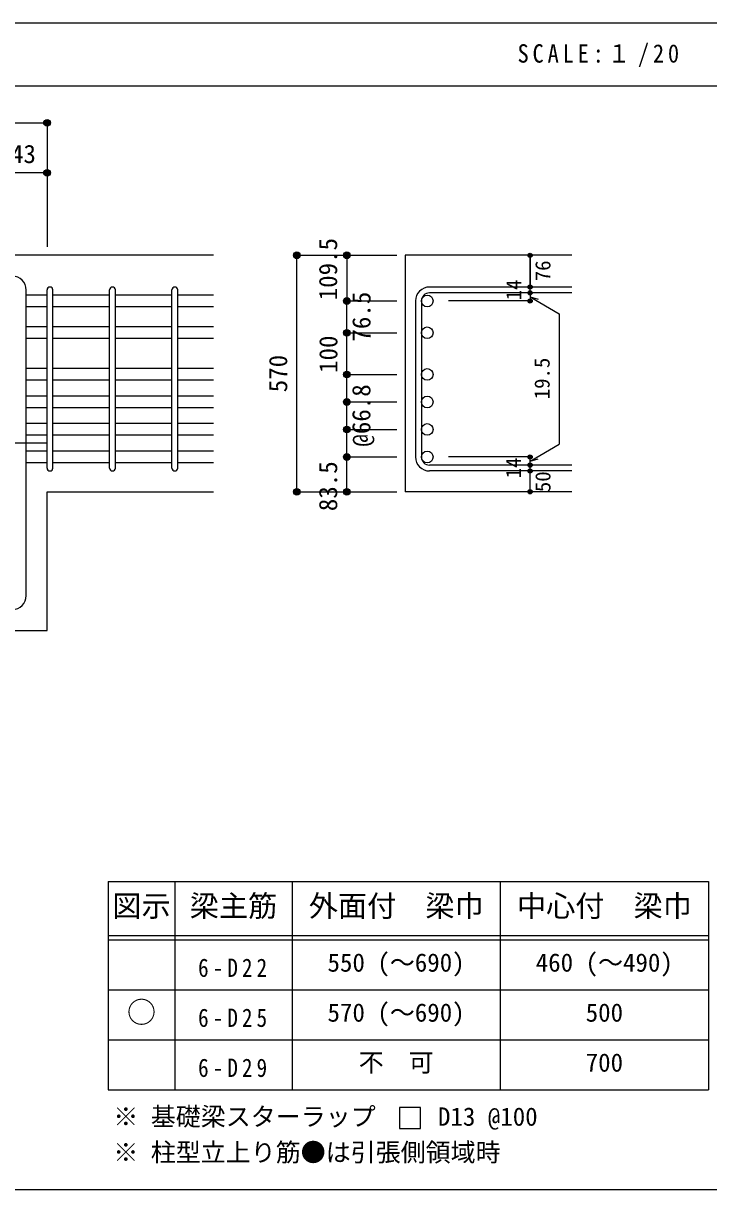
# Model space of a CAD drawing. Units: millimetres at full size, sheet at 1:20. Extents: x -3982 to 3969, y -2797 to 2801.
# Drawn here: x 761 to 2407, y -2797 to 2 of the extents above; entities that cross this region are included whole.
import ezdxf
from ezdxf.enums import TextEntityAlignment as Align

# ---------------------------------------------------------------- set-up
doc = ezdxf.new("R2010")
doc.units = ezdxf.units.MM
doc.header["$LTSCALE"] = 20
doc.header["$PDMODE"] = 32
doc.header["$PDSIZE"] = 10
doc.linetypes.add('CHAIN1', pattern=[8, 5, -1, 1, -1])
for name, color, linetype in [('6-1_躯体線', 2, 'Continuous'), ('6-4_フープ', 7, 'Continuous'), ('6-5_梁主筋', 7, 'Continuous'), ('6-6_S.T.P.', 7, 'Continuous'), ('6-7_文字', 7, 'Continuous'), ('6-D_寸法', 4, 'Continuous'), ('6-E_枠', 7, 'Continuous'), ('F-0_枠', 6, 'Continuous')]:
    doc.layers.add(name, color=color, linetype=linetype)
doc.styles.add('ＭＳ ゴシック', font='')
doc.styles.get('ＭＳ ゴシック').set_extended_font_data('MS Gothic')

msp = doc.modelspace()

# ---------------------------------------------------------------- linework, layer by layer
at = {"layer": '6-1_躯体線'}
for p, q in [((1218.29, -554.67), (-81.71, -554.67)), ((2078.29, -554.67), (1678.29, -554.67)), ((1678.29, -554.67), (1678.29, -1122.17)), ((818.29, -1122.17), (1218.29, -1122.17)), ((818.29, -1454.67), (818.29, -1122.17)), ((2078.29, -1122.17), (1678.29, -1122.17))]:
    msp.add_line(p, q, dxfattribs=at)
msp.add_lwpolyline([(616.79, -1854.67), (616.79, -1454.67), (818.29, -1454.67)], dxfattribs=at)
at = {"layer": '6-4_フープ'}
msp.add_line((768.29, -1371.17), (768.29, -638.17), dxfattribs=at)
for centre, start, end in [((734.79, -638.17), 0, 90), ((734.79, -1371.17), 270, 0)]:
    msp.add_arc(centre, 33.5, start, end, dxfattribs=at)
at = {"layer": '6-5_梁主筋'}
for p, q in [((818.29, -650.28), (768.29, -650.28)), ((968.29, -650.28), (832.29, -650.28)), ((1118.29, -650.28), (982.29, -650.28)), ((1218.29, -650.28), (1132.29, -650.28)), ((818.29, -678.28), (768.29, -678.28)), ((968.29, -678.28), (832.29, -678.28)), ((1118.29, -678.28), (982.29, -678.28)), ((1218.29, -678.28), (1132.29, -678.28)), ((818.29, -726.67), (768.29, -726.67)), ((968.29, -726.67), (832.29, -726.67)), ((1118.29, -726.67), (982.29, -726.67)), ((1218.29, -726.67), (1132.29, -726.67)), ((818.29, -754.67), (768.29, -754.67)), ((968.29, -754.67), (832.29, -754.67)), ((1118.29, -754.67), (982.29, -754.67)), ((1218.29, -754.67), (1132.29, -754.67)), ((818.29, -826.67), (768.29, -826.67)), ((968.29, -826.67), (832.29, -826.67)), ((1118.29, -826.67), (982.29, -826.67)), ((1218.29, -826.67), (1132.29, -826.67)), ((818.29, -854.67), (768.29, -854.67)), ((968.29, -854.67), (832.29, -854.67)), ((1118.29, -854.67), (982.29, -854.67)), ((1218.29, -854.67), (1132.29, -854.67)), ((818.29, -892.67), (768.29, -892.67)), ((968.29, -892.67), (832.29, -892.67)), ((1118.29, -892.67), (982.29, -892.67)), ((1218.29, -892.67), (1132.29, -892.67)), ((818.29, -920.67), (768.29, -920.67)), ((968.29, -920.67), (832.29, -920.67)), ((1118.29, -920.67), (982.29, -920.67)), ((1218.29, -920.67), (1132.29, -920.67)), ((818.29, -958.67), (768.29, -958.67)), ((968.29, -958.67), (832.29, -958.67)), ((1118.29, -958.67), (982.29, -958.67)), ((1218.29, -958.67), (1132.29, -958.67)), ((818.29, -986.67), (768.29, -986.67)), ((968.29, -986.67), (832.29, -986.67)), ((1118.29, -986.67), (982.29, -986.67)), ((1218.29, -986.67), (1132.29, -986.67)), ((818.29, -1024.67), (768.29, -1024.67)), ((968.29, -1024.67), (832.29, -1024.67)), ((1118.29, -1024.67), (982.29, -1024.67)), ((1218.29, -1024.67), (1132.29, -1024.67)), ((818.29, -1052.67), (768.29, -1052.67)), ((968.29, -1052.67), (832.29, -1052.67)), ((1118.29, -1052.67), (982.29, -1052.67)), ((1218.29, -1052.67), (1132.29, -1052.67))]:
    msp.add_line(p, q, dxfattribs=at)
at = {"layer": '6-5_梁主筋', "color": 3}
for centre in [(1731.29, -664.28), (1731.29, -740.67), (1731.29, -840.67), (1731.29, -906.67), (1731.29, -972.67), (1731.29, -1038.67)]:
    msp.add_circle(centre, 14, dxfattribs=at)
at = {"layer": '6-6_S.T.P.'}
for p, q in [((818.29, -1065.17), (818.29, -637.78)), ((832.29, -1065.17), (832.29, -637.78)), ((968.29, -1065.17), (968.29, -637.78)), ((982.29, -1065.17), (982.29, -637.78)), ((1118.29, -1065.17), (1118.29, -637.78)), ((1132.29, -1065.17), (1132.29, -637.78)), ((2078.29, -630.78), (1736.79, -630.78)), ((1703.29, -664.28), (1703.29, -1038.67)), ((1717.29, -664.28), (1717.29, -1038.67)), ((2078.29, -644.78), (1736.79, -644.78)), ((2078.29, -1058.17), (1736.79, -1058.17)), ((2078.29, -1072.17), (1736.79, -1072.17))]:
    msp.add_line(p, q, dxfattribs=at)
for centre, radius, start, end in [((825.29, -637.78), 7, 0, 180), ((825.29, -637.78), 7, 0, 180), ((825.29, -637.78), 7, 0, 180), ((825.29, -637.78), 7, 0, 180), ((975.29, -637.78), 7, 0, 180), ((1125.29, -637.78), 7, 0, 180), ((1736.79, -664.28), 33.5, 90, 180), ((1736.79, -664.28), 19.5, 90, 180), ((1736.79, -1038.67), 33.5, 180, 270), ((1736.79, -1038.67), 19.5, 180, 270), ((825.29, -1065.17), 7, 180, 0), ((825.29, -1065.17), 7, 180, 0), ((825.29, -1065.17), 7, 180, 0), ((825.29, -1065.17), 7, 180, 0), ((975.29, -1065.17), 7, 180, 0), ((1125.29, -1065.17), 7, 180, 0)]:
    msp.add_arc(centre, radius, start, end, dxfattribs=at)
at = {"layer": '6-7_文字'}
msp.add_lwpolyline([(1664.96, -2649.91), (1714.96, -2649.91), (1714.96, -2599.91), (1664.96, -2599.91)], close=True, dxfattribs=at)
at = {"layer": '6-D_寸法'}
for p, q in [((-81.71, -236.65), (818.29, -236.65)), ((818.29, -236.65), (818.29, -356.65)), ((818.29, -356.65), (675.29, -356.65)), ((818.29, -356.65), (818.29, -534.67)), ((818.29, -356.65), (818.29, -534.67)), ((818.29, -356.65), (818.29, -534.67)), ((1418.29, -554.67), (1538.29, -554.67)), ((1418.29, -554.67), (1538.29, -554.67)), ((1418.29, -554.67), (1538.29, -554.67)), ((1418.29, -1122.17), (1418.29, -554.67)), ((1538.29, -554.67), (1658.29, -554.67)), ((1538.29, -554.67), (1658.29, -554.67)), ((1538.29, -554.67), (1538.29, -664.28)), ((1538.29, -554.67), (1658.29, -554.67)), ((1978.29, -644.78), (1978.29, -630.78)), ((1538.29, -664.28), (1658.29, -664.28)), ((1538.29, -740.67), (1538.29, -664.28)), ((1978.29, -664.28), (1782.2, -664.28)), ((1978.29, -644.78), (1978.29, -664.28)), ((1978.29, -654.53), (2048.35, -694.98)), ((1978.29, -654.53), (1997.61, -659.71)), ((2048.35, -694.98), (2048.35, -1007.97)), ((1538.29, -740.67), (1658.29, -740.67)), ((1538.29, -1038.67), (1538.29, -767.98)), ((1538.29, -840.67), (1658.29, -840.67)), ((1538.29, -840.67), (1658.29, -840.67)), ((1538.29, -906.67), (1658.29, -906.67)), ((1538.29, -906.67), (1658.29, -906.67)), ((1538.29, -972.67), (1658.29, -972.67)), ((1538.29, -972.67), (1658.29, -972.67)), ((1978.29, -1048.42), (2048.35, -1007.97)), ((1538.29, -1038.67), (1658.29, -1038.67)), ((1538.29, -1038.67), (1658.29, -1038.67)), ((1978.29, -1038.67), (1782.2, -1038.67)), ((1978.29, -1058.17), (1978.29, -1038.67)), ((1978.29, -1048.42), (1997.61, -1043.25)), ((1978.29, -1072.17), (1978.29, -1058.17)), ((1978.29, -1122.17), (1978.29, -1072.17)), ((1538.29, -1122.17), (1658.29, -1122.17))]:
    msp.add_line(p, q, dxfattribs=at)
at = {"layer": '6-D_寸法', "linetype": 'CHAIN1'}
msp.add_line((-81.71, -1004.67), (818.29, -1004.67), dxfattribs=at)
at = {"layer": '6-D_寸法'}
for points in [[(1978.29, -630.78), (1978.29, -554.67), (1978.29, -630.78)], [(1538.29, -767.98), (1538.29, -664.28), (1658.29, -664.28)], [(1418.29, -1122.17), (1538.29, -1122.17), (1538.29, -1038.67)]]:
    msp.add_lwpolyline(points, dxfattribs=at)
for centre, radius in [((818.29, -236.65), 8), ((818.29, -236.65), 7.2), ((818.29, -236.65), 6.4), ((818.29, -236.65), 5.6), ((818.29, -236.65), 4.8), ((818.29, -236.65), 4), ((818.29, -236.65), 3.2), ((818.29, -236.65), 2.4), ((818.29, -236.65), 1.6), ((818.29, -236.65), 0.8), ((818.29, -356.65), 8), ((818.29, -356.65), 7.2), ((818.29, -356.65), 6.4), ((818.29, -356.65), 5.6), ((818.29, -356.65), 4.8), ((818.29, -356.65), 4), ((818.29, -356.65), 3.2), ((818.29, -356.65), 2.4), ((818.29, -356.65), 1.6), ((818.29, -356.65), 0.8), ((1418.29, -554.67), 8), ((1418.29, -554.67), 7.2), ((1418.29, -554.67), 6.4), ((1418.29, -554.67), 5.6), ((1418.29, -554.67), 4.8), ((1418.29, -554.67), 4), ((1418.29, -554.67), 3.2), ((1418.29, -554.67), 2.4), ((1418.29, -554.67), 1.6), ((1418.29, -554.67), 0.8), ((1538.29, -554.67), 8), ((1538.29, -554.67), 7.2), ((1538.29, -554.67), 6.4), ((1538.29, -554.67), 5.6), ((1538.29, -554.67), 4.8), ((1538.29, -554.67), 4), ((1538.29, -554.67), 3.2), ((1538.29, -554.67), 2.4), ((1538.29, -554.67), 1.6), ((1538.29, -554.67), 0.8), ((1978.29, -554.67), 4), ((1978.29, -554.67), 3.6), ((1978.29, -554.67), 3.2), ((1978.29, -554.67), 2.8), ((1978.29, -554.67), 2.4), ((1978.29, -554.67), 2), ((1978.29, -554.67), 1.6), ((1978.29, -554.67), 1.2), ((1978.29, -554.67), 0.8), ((1978.29, -554.67), 0.4), ((1978.29, -630.78), 4), ((1978.29, -644.78), 4), ((1978.29, -630.78), 3.6), ((1978.29, -644.78), 3.6), ((1978.29, -630.78), 3.2), ((1978.29, -644.78), 3.2), ((1978.29, -630.78), 2.8), ((1978.29, -644.78), 2.8), ((1978.29, -630.78), 2.4), ((1978.29, -644.78), 2.4), ((1978.29, -630.78), 2), ((1978.29, -644.78), 2), ((1978.29, -630.78), 1.6), ((1978.29, -644.78), 1.6), ((1978.29, -630.78), 1.2), ((1978.29, -644.78), 1.2), ((1978.29, -630.78), 0.8), ((1978.29, -630.78), 0.4), ((1538.29, -664.28), 8), ((1538.29, -664.28), 7.2), ((1538.29, -664.28), 6.4), ((1538.29, -664.28), 5.6), ((1538.29, -664.28), 4.8), ((1538.29, -664.28), 4), ((1538.29, -664.28), 3.2), ((1538.29, -664.28), 2.4), ((1538.29, -664.28), 1.6), ((1538.29, -664.28), 0.8), ((1978.29, -664.28), 4), ((1978.29, -664.28), 3.6), ((1978.29, -664.28), 3.2), ((1978.29, -664.28), 2.8), ((1978.29, -664.28), 2.4), ((1978.29, -664.28), 2), ((1978.29, -664.28), 1.6), ((1978.29, -664.28), 1.2), ((1978.29, -644.78), 0.8), ((1978.29, -664.28), 0.8), ((1978.29, -644.78), 0.4), ((1978.29, -664.28), 0.4), ((1538.29, -740.67), 8), ((1538.29, -740.67), 7.2), ((1538.29, -740.67), 6.4), ((1538.29, -740.67), 5.6), ((1538.29, -740.67), 4.8), ((1538.29, -740.67), 4), ((1538.29, -740.67), 3.2), ((1538.29, -740.67), 2.4), ((1538.29, -740.67), 1.6), ((1538.29, -740.67), 0.8), ((1538.29, -840.67), 8), ((1538.29, -840.67), 7.2), ((1538.29, -840.67), 6.4), ((1538.29, -840.67), 5.6), ((1538.29, -840.67), 4.8), ((1538.29, -840.67), 4), ((1538.29, -840.67), 3.2), ((1538.29, -840.67), 2.4), ((1538.29, -840.67), 1.6), ((1538.29, -840.67), 0.8), ((1538.29, -906.67), 8), ((1538.29, -906.67), 7.2), ((1538.29, -906.67), 6.4), ((1538.29, -906.67), 5.6), ((1538.29, -906.67), 4.8), ((1538.29, -906.67), 4), ((1538.29, -906.67), 3.2), ((1538.29, -906.67), 2.4), ((1538.29, -906.67), 1.6), ((1538.29, -906.67), 0.8), ((1538.29, -972.67), 8), ((1538.29, -972.67), 7.2), ((1538.29, -972.67), 6.4), ((1538.29, -972.67), 5.6), ((1538.29, -972.67), 4.8), ((1538.29, -972.67), 4), ((1538.29, -972.67), 3.2), ((1538.29, -972.67), 2.4), ((1538.29, -972.67), 1.6), ((1538.29, -972.67), 0.8), ((1538.29, -1038.67), 8), ((1538.29, -1038.67), 7.2), ((1538.29, -1038.67), 6.4), ((1538.29, -1038.67), 5.6), ((1538.29, -1038.67), 4.8), ((1538.29, -1038.67), 4), ((1538.29, -1038.67), 3.2), ((1978.29, -1038.67), 4), ((1978.29, -1038.67), 3.6), ((1978.29, -1038.67), 3.2), ((1538.29, -1038.67), 2.4), ((1538.29, -1038.67), 1.6), ((1538.29, -1038.67), 0.8), ((1978.29, -1058.17), 4), ((1978.29, -1058.17), 3.6), ((1978.29, -1058.17), 3.2), ((1978.29, -1038.67), 2.8), ((1978.29, -1058.17), 2.8), ((1978.29, -1038.67), 2.4), ((1978.29, -1058.17), 2.4), ((1978.29, -1038.67), 2), ((1978.29, -1058.17), 2), ((1978.29, -1038.67), 1.6), ((1978.29, -1058.17), 1.6), ((1978.29, -1038.67), 1.2), ((1978.29, -1058.17), 1.2), ((1978.29, -1038.67), 0.8), ((1978.29, -1058.17), 0.8), ((1978.29, -1038.67), 0.4), ((1978.29, -1058.17), 0.4), ((1978.29, -1072.17), 4), ((1978.29, -1072.17), 3.6), ((1978.29, -1072.17), 3.2), ((1978.29, -1072.17), 2.8), ((1978.29, -1072.17), 2.4), ((1978.29, -1072.17), 2), ((1978.29, -1072.17), 1.6), ((1978.29, -1072.17), 1.2), ((1978.29, -1072.17), 0.8), ((1978.29, -1072.17), 0.4), ((1418.29, -1122.17), 8), ((1418.29, -1122.17), 7.2), ((1418.29, -1122.17), 6.4), ((1418.29, -1122.17), 5.6), ((1418.29, -1122.17), 4.8), ((1418.29, -1122.17), 4), ((1418.29, -1122.17), 3.2), ((1538.29, -1122.17), 8), ((1538.29, -1122.17), 7.2), ((1538.29, -1122.17), 6.4), ((1538.29, -1122.17), 5.6), ((1538.29, -1122.17), 4.8), ((1538.29, -1122.17), 4), ((1538.29, -1122.17), 3.2), ((1978.29, -1122.17), 4), ((1978.29, -1122.17), 3.6), ((1978.29, -1122.17), 3.2), ((1978.29, -1122.17), 2.8), ((1418.29, -1122.17), 2.4), ((1418.29, -1122.17), 1.6), ((1418.29, -1122.17), 0.8), ((1538.29, -1122.17), 2.4), ((1538.29, -1122.17), 1.6), ((1538.29, -1122.17), 0.8), ((1978.29, -1122.17), 2.4), ((1978.29, -1122.17), 2), ((1978.29, -1122.17), 1.6), ((1978.29, -1122.17), 1.2), ((1978.29, -1122.17), 0.8), ((1978.29, -1122.17), 0.4)]:
    msp.add_circle(centre, radius, dxfattribs=at)
at = {"layer": '6-D_寸法', "color": 7}
for p in [(818.29, -236.65), (818.29, -356.65), (1418.29, -554.67), (1418.29, -554.67), (1538.29, -554.67), (1978.29, -554.67), (1978.29, -630.78), (1978.29, -644.78), (1538.29, -664.28), (1538.29, -664.28), (1978.29, -664.28), (1538.29, -740.67), (1538.29, -740.67), (1538.29, -840.67), (1538.29, -906.67), (1538.29, -972.67), (1538.29, -1038.67), (1978.29, -1038.67), (1978.29, -1038.67), (1978.29, -1058.17), (1978.29, -1072.17), (1418.29, -1122.17), (1418.29, -1122.17), (1538.29, -1122.17), (1978.29, -1122.17)]:
    msp.add_point(p, dxfattribs=at)
at = {"layer": '6-E_枠', "color": 3}
for p, q in [((965.14, -2056.95), (965.14, -2556.95)), ((965.14, -2056.95), (2406.83, -2056.95)), ((2406.83, -2056.95), (2406.83, -2556.95)), ((965.14, -2556.95), (2406.83, -2556.95))]:
    msp.add_line(p, q, dxfattribs=at)
at = {"layer": '6-E_枠'}
for p, q in [((1125.14, -2056.95), (1125.14, -2556.95)), ((1406.83, -2056.95), (1406.83, -2556.95)), ((1906.83, -2056.95), (1906.83, -2556.95)), ((965.14, -2186.95), (2406.83, -2186.95)), ((965.14, -2196.95), (2406.83, -2196.95)), ((965.14, -2316.95), (2406.83, -2316.95)), ((965.14, -2436.95), (2406.83, -2436.95))]:
    msp.add_line(p, q, dxfattribs=at)
at = {"layer": 'F-0_枠', "color": 2}
for p, q in [((2482.4, 1.97), (-3981.92, 1.97)), ((-3981.92, -148.03), (2482.4, -148.03))]:
    msp.add_line(p, q, dxfattribs=at)
at = {"layer": 'F-0_枠'}
msp.add_line((3969.4, -2796.83), (-3981.92, -2796.83), dxfattribs=at)

# ---------------------------------------------------------------- texts
at = {"layer": '6-7_文字', "color": 2, "style": 'ＭＳ ゴシック'}
for s, p in [('図示', (975.14, -2156.95)), ('梁主筋', (1160.98, -2156.95)), ('外面付\u3000梁巾', (1446.83, -2156.95)), ('中心付\u3000梁巾', (1946.83, -2156.95)), ('○', (1010.14, -2411.95))]:
    msp.add_text(s, height=51.32, dxfattribs=at).set_placement(p, align=Align.BOTTOM_LEFT)
at = {"layer": '6-7_文字', "style": 'ＭＳ ゴシック'}
for s, p in [('550 (～690)', (1491.83, -2286.95)), ('460 (～490)', (1991.83, -2286.95)), ('570 (～690)', (1491.83, -2406.95)), ('500', (2111.83, -2406.95)), ('不\u3000可', (1566.83, -2526.95)), ('700', (2111.83, -2526.95)), ('※ 基礎梁スターラップ     D13 @100', (977.51, -2656.67)), ('※ 柱型立上り筋●は引張側領域時', (977.51, -2742.34))]:
    msp.add_text(s, height=43.99, dxfattribs=at).set_placement(p, align=Align.BOTTOM_LEFT)
at = {"layer": '6-7_文字', "color": 2, "insert": (1948.17, -103.03), "char_height": 43.99, "attachment_point": 7, "style": 'ＭＳ ゴシック'}
msp.add_mtext('\\T1.34;\\W0.9;SCALE:１/20', dxfattribs=at)
at = {"layer": '6-7_文字', "char_height": 43.99, "attachment_point": 7, "style": 'ＭＳ ゴシック'}
for s, insert in [('\\T1.38;\\W0.85;6-D22', (1180.98, -2286.95)), ('\\T1.38;\\W0.85;6-D25', (1180.98, -2406.95)), ('\\T1.38;\\W0.85;6-D29', (1180.98, -2526.95))]:
    msp.add_mtext(s, dxfattribs=dict(at, insert=insert))
at = {"layer": '6-D_寸法', "style": 'ＭＳ ゴシック'}
msp.add_text('143', height=43.99, dxfattribs=at).set_placement((701.79, -346.65), align=Align.BOTTOM_LEFT)
for s, height, p in [('109.5', 43.99, (1528.18, -662.7)), ('76', 36.66, (2038.27, -616.93)), ('14', 36.66, (1968.29, -662.71)), ('76.5', 43.99, (1608.33, -761.72)), ('100', 43.99, (1528.84, -836.98)), ('570', 43.99, (1408.29, -883.42)), ('19.5', 36.66, (2036.25, -900.05)), ('@66.8', 43.99, (1607.98, -1013.78)), ('83.5', 43.99, (1528.29, -1168.67)), ('14', 36.66, (1967.63, -1089.84)), ('50', 36.66, (2038.36, -1122.97))]:
    msp.add_text(s, height=height, rotation=90, dxfattribs=at).set_placement(p, align=Align.BOTTOM_LEFT)

doc.saveas('drawing.dxf')
